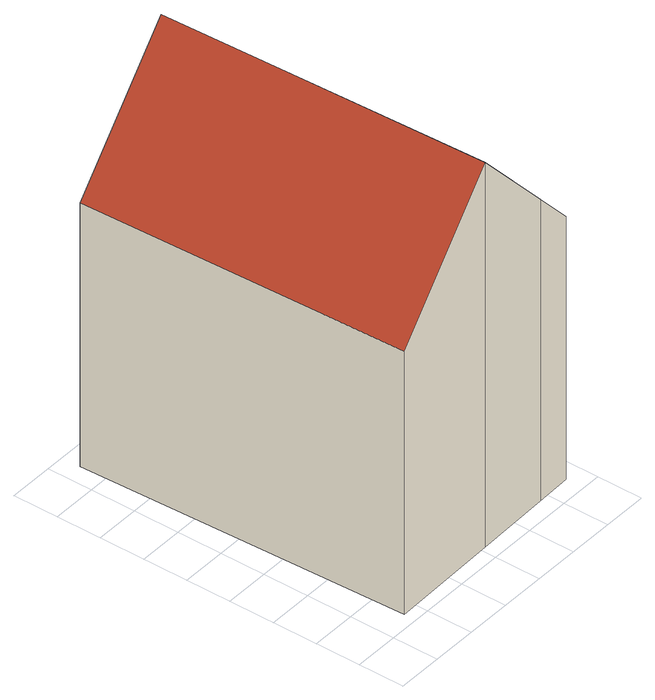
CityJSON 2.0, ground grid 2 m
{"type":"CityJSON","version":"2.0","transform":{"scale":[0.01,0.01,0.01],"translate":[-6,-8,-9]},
"CityObjects":{
"building1":{"type":"Building","attributes":{"function":"0","roofType":"0"},"geometry":[{"type":"Solid","lod":"2","boundaries":[[[[0,1,2,3]],[[4,5,1,0]],[[6,7,5,4]],[[8,9,7,6]],[[10,11,9,8]],[[12,13,11,10]],[[14,15,13,12]],[[16,17,15,14]],[[3,2,17,16]],[[3,16,14,12,10,8,0]],[[6,4,0,8]],[[1,5,7,9,11,13,15,17,2]]]],"semantics":{"surfaces":[{"type":"WallSurface"},{"type":"RoofSurface"},{"type":"GroundSurface"}],"values":[[0,0,0,0,0,0,0,0,0,1,1,2]]}}]}
},
"vertices":[
[626,69,1792],[626,69,8],[962,79,8],[962,79,1407],[134,55,1229],[134,55,8],[83,1519,1229],[83,1519,8],[577,1532,1792],[577,1532,8],[1071,1545,1229],[1071,1545,8],[1082,1215,1228],[1082,1215,8],[1116,221,1225],[1116,221,8],[1117,83,1229],[1117,83,8]
]}
